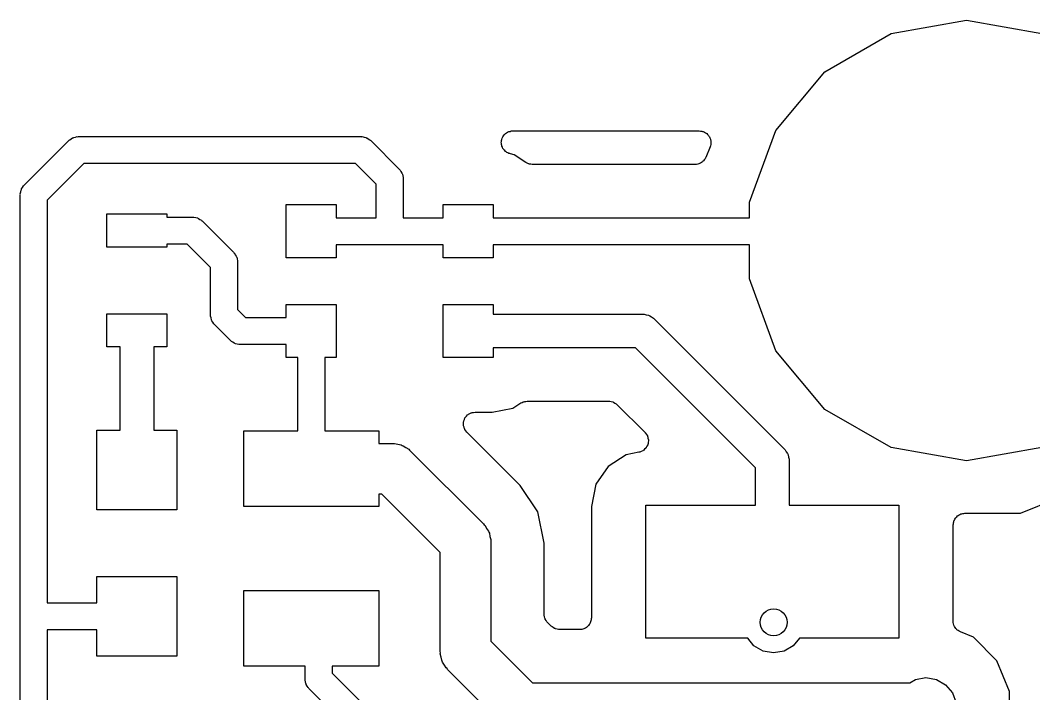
# Model space of a CAD drawing. Extents: x 91.8 to 190.7, y -114.3 to -59.5.
# Drawn here: x 91.93 to 107.16, y -69.58 to -59.46 of the extents above; entities that cross this region are included whole.
import ezdxf

# ---------------------------------------------------------------- set-up
doc = ezdxf.new("R2010")
doc.units = 0
doc.header["$MEASUREMENT"] = 0
doc.layers.add('BLACK', color=7, linetype='CONTINUOUS')

msp = doc.modelspace()

# ---------------------------------------------------------------- linework, layer by layer
at = {"layer": 'Black'}
for p, q in [((105.017, -59.6572), (106.15, -59.4574)), ((106.15, -59.4574), (107.283, -59.6572)), ((104.021, -60.2324), (105.017, -59.6572)), ((103.281, -61.1137), (104.021, -60.2324)), ((92.6924, -61.2411), (92.7141, -61.2258)), ((92.7141, -61.2258), (92.7228, -61.2235)), ((92.7228, -61.2235), (92.7305, -61.2191)), ((92.7305, -61.2191), (92.7567, -61.2144)), ((92.7567, -61.2144), (92.7823, -61.2076)), ((92.7823, -61.2076), (92.7912, -61.2084)), ((92.7912, -61.2084), (92.8, -61.2068)), ((92.8, -61.2068), (93.7, -61.2068)), ((93.7, -61.2068), (97.05, -61.2068)), ((97.05, -61.2068), (97.0588, -61.2084)), ((97.0588, -61.2084), (97.0677, -61.2076)), ((97.0677, -61.2076), (97.0933, -61.2144)), ((97.0933, -61.2144), (97.1195, -61.2191)), ((97.1195, -61.2191), (97.1272, -61.2235)), ((97.1272, -61.2235), (97.1359, -61.2258)), ((97.1359, -61.2258), (97.1576, -61.2411)), ((99.165, -61.2485), (99.1685, -61.2313)), ((99.1685, -61.2313), (99.1754, -61.2201)), ((99.1754, -61.2201), (99.1799, -61.2077)), ((99.1799, -61.2077), (99.1911, -61.1943)), ((99.1911, -61.1943), (99.2003, -61.1793)), ((99.2003, -61.1793), (99.2106, -61.1711)), ((99.2106, -61.1711), (99.219, -61.1611)), ((99.219, -61.1611), (99.2342, -61.1523)), ((99.2342, -61.1523), (99.248, -61.1413)), ((99.248, -61.1413), (99.2604, -61.1372)), ((99.2604, -61.1372), (99.2718, -61.1306)), ((99.2718, -61.1306), (99.2891, -61.1275)), ((99.2891, -61.1275), (99.3057, -61.122)), ((99.3057, -61.122), (99.3189, -61.1223)), ((99.3189, -61.1223), (99.3318, -61.12)), ((99.3318, -61.12), (102.133, -61.12)), ((102.133, -61.12), (102.152, -61.1233)), ((102.152, -61.1233), (102.171, -61.1242)), ((102.171, -61.1242), (102.182, -61.1286)), ((102.182, -61.1286), (102.193, -61.1306)), ((102.193, -61.1306), (102.209, -61.1402)), ((102.209, -61.1402), (102.227, -61.1476)), ((102.227, -61.1476), (102.236, -61.1553)), ((102.236, -61.1553), (102.246, -61.1611)), ((102.246, -61.1611), (102.258, -61.1758)), ((102.258, -61.1758), (102.272, -61.1888)), ((102.272, -61.1888), (102.277, -61.199)), ((102.277, -61.199), (102.285, -61.2077)), ((102.285, -61.2077), (102.291, -61.2258)), ((102.291, -61.2258), (102.3, -61.2429)), ((102.888, -62.1948), (103.281, -61.1137)), ((91.9863, -61.9363), (92.6563, -61.2663)), ((92.6563, -61.2663), (92.6636, -61.2612)), ((92.6636, -61.2612), (92.6694, -61.2543)), ((92.6694, -61.2543), (92.6924, -61.2411)), ((97.1576, -61.2411), (97.1806, -61.2543)), ((97.1806, -61.2543), (97.1864, -61.2612)), ((97.1864, -61.2612), (97.1937, -61.2663)), ((97.1937, -61.2663), (97.6237, -61.6963)), ((99.1564, -61.2911), (99.159, -61.2782)), ((99.159, -61.3084), (99.1564, -61.2911)), ((99.159, -61.265), (99.165, -61.2485)), ((99.159, -61.2782), (99.159, -61.265)), ((99.159, -61.326), (99.159, -61.3084)), ((99.1635, -61.3383), (99.159, -61.326)), ((99.1655, -61.3513), (99.1635, -61.3383)), ((99.1738, -61.3668), (99.1655, -61.3513)), ((99.1799, -61.3832), (99.1738, -61.3668)), ((99.1883, -61.3933), (99.1799, -61.3832)), ((102.295, -61.3628), (102.23, -61.5186)), ((102.299, -61.344), (102.295, -61.3628)), ((102.306, -61.326), (102.299, -61.344)), ((102.3, -61.2429), (102.302, -61.2542)), ((102.302, -61.2542), (102.306, -61.265)), ((102.306, -61.265), (102.306, -61.2842)), ((102.306, -61.2842), (102.308, -61.3033)), ((102.308, -61.3033), (102.306, -61.3145)), ((102.306, -61.3145), (102.306, -61.326)), ((99.1946, -61.4049), (99.1883, -61.3933)), ((99.2077, -61.4165), (99.1946, -61.4049)), ((99.219, -61.4299), (99.2077, -61.4165)), ((99.2304, -61.4365), (99.219, -61.4299)), ((99.2403, -61.4452), (99.2304, -61.4365)), ((99.2566, -61.4516), (99.2403, -61.4452)), ((99.2718, -61.4604), (99.2566, -61.4516)), ((99.2848, -61.4627), (99.2718, -61.4604)), ((99.297, -61.4675), (99.2848, -61.4627)), ((99.3523, -61.4787), (99.297, -61.4675)), ((99.5243, -61.5962), (99.3523, -61.4787)), ((102.22, -61.539), (102.208, -61.5538)), ((102.224, -61.5283), (102.22, -61.539)), ((102.23, -61.5186), (102.224, -61.5283)), ((92.8842, -61.6132), (92.3332, -62.1642)), ((93.7, -61.6132), (92.8842, -61.6132)), ((96.9658, -61.6132), (93.7, -61.6132)), ((97.2768, -61.9242), (96.9658, -61.6132)), ((99.5442, -61.6052), (99.5243, -61.5962)), ((99.5632, -61.6162), (99.5442, -61.6052)), ((99.5718, -61.6177), (99.5632, -61.6162)), ((99.5798, -61.6213), (99.5718, -61.6177)), ((99.6017, -61.623), (99.5798, -61.6213)), ((99.6233, -61.6268), (99.6017, -61.623)), ((102.068, -61.6268), (99.6233, -61.6268)), ((102.079, -61.6248), (102.068, -61.6268)), ((102.091, -61.6253), (102.079, -61.6248)), ((102.109, -61.6196), (102.091, -61.6253)), ((102.128, -61.6162), (102.109, -61.6196)), ((102.138, -61.6105), (102.128, -61.6162)), ((102.149, -61.607), (102.138, -61.6105)), ((102.164, -61.5954), (102.149, -61.607)), ((102.181, -61.5857), (102.164, -61.5954)), ((102.188, -61.577), (102.181, -61.5857)), ((102.197, -61.57), (102.188, -61.577)), ((102.208, -61.5538), (102.197, -61.57)), ((97.6237, -61.6963), (97.6288, -61.7036)), ((97.6288, -61.7036), (97.6357, -61.7094)), ((97.6357, -61.7094), (97.6489, -61.7324)), ((97.6489, -61.7324), (97.6642, -61.7541)), ((97.6642, -61.7541), (97.6665, -61.7628)), ((97.6665, -61.7628), (97.6709, -61.7705)), ((97.6709, -61.7705), (97.6756, -61.7967)), ((97.6756, -61.7967), (97.6824, -61.8223)), ((97.6824, -61.8223), (97.6816, -61.8312)), ((97.6816, -61.8312), (97.6832, -61.84)), ((97.6832, -61.84), (97.6832, -62.4268)), ((91.9435, -62.0028), (91.9458, -61.9941)), ((91.9458, -61.9941), (91.9611, -61.9724)), ((91.9611, -61.9724), (91.9743, -61.9494)), ((91.9743, -61.9494), (91.9812, -61.9436)), ((91.9812, -61.9436), (91.9863, -61.9363)), ((97.2768, -62.4268), (97.2768, -61.9242)), ((91.9268, -62.08), (91.9284, -62.0712)), ((91.9268, -68.41), (91.9268, -62.08)), ((91.9276, -62.0623), (91.9344, -62.0367)), ((91.9284, -62.0712), (91.9276, -62.0623)), ((91.9344, -62.0367), (91.9391, -62.0105)), ((91.9391, -62.0105), (91.9435, -62.0028)), ((92.3332, -62.1642), (92.3332, -68.2168)), ((95.925, -63.03), (95.925, -62.23)), ((95.925, -62.23), (96.675, -62.23)), ((96.675, -62.23), (96.675, -62.4268)), ((98.285, -62.4268), (98.285, -62.23)), ((98.285, -62.23), (99.035, -62.23)), ((99.035, -62.23), (99.035, -62.4268)), ((102.888, -62.4268), (102.888, -62.1948)), ((93.23, -62.87), (93.23, -62.37)), ((93.23, -62.37), (94.13, -62.37)), ((94.13, -62.37), (94.13, -62.4168)), ((94.13, -62.4168), (94.52, -62.4168)), ((94.52, -62.4168), (94.5288, -62.4184)), ((94.5288, -62.4184), (94.5377, -62.4176)), ((94.5377, -62.4176), (94.5633, -62.4244)), ((94.5633, -62.4244), (94.5895, -62.4291)), ((94.5895, -62.4291), (94.5972, -62.4335)), ((94.5972, -62.4335), (94.6059, -62.4358)), ((94.6059, -62.4358), (94.6276, -62.4511)), ((94.6276, -62.4511), (94.6506, -62.4643)), ((96.675, -62.4268), (97.2768, -62.4268)), ((97.6832, -62.4268), (98.285, -62.4268)), ((99.035, -62.4268), (102.888, -62.4268)), ((94.6506, -62.4643), (94.6564, -62.4712)), ((94.6564, -62.4712), (94.6637, -62.4763)), ((94.6637, -62.4763), (95.1337, -62.9463)), ((94.13, -62.87), (93.23, -62.87)), ((94.4358, -62.8232), (94.13, -62.8232)), ((94.13, -62.8232), (94.13, -62.87)), ((94.7868, -63.1742), (94.4358, -62.8232)), ((97.48, -62.8332), (96.675, -62.8332)), ((96.675, -62.8332), (96.675, -63.03)), ((98.285, -62.8332), (97.48, -62.8332)), ((98.285, -63.03), (98.285, -62.8332)), ((102.888, -62.8332), (99.035, -62.8332)), ((99.035, -62.8332), (99.035, -63.03)), ((102.888, -63.3452), (102.888, -62.8332)), ((95.1337, -62.9463), (95.1388, -62.9536)), ((95.1388, -62.9536), (95.1457, -62.9594)), ((95.1457, -62.9594), (95.1589, -62.9824)), ((95.1589, -62.9824), (95.1742, -63.0041)), ((95.1742, -63.0041), (95.1765, -63.0128)), ((95.1765, -63.0128), (95.1809, -63.0205)), ((95.1809, -63.0205), (95.1856, -63.0467)), ((95.1856, -63.0467), (95.1924, -63.0723)), ((96.675, -63.03), (95.925, -63.03)), ((99.035, -63.03), (98.285, -63.03)), ((94.7868, -63.89), (94.7868, -63.1742)), ((95.1924, -63.0723), (95.1916, -63.0812)), ((95.1916, -63.0812), (95.1932, -63.09)), ((95.1932, -63.09), (95.1932, -63.8058)), ((103.281, -64.4263), (102.888, -63.3452)), ((95.1932, -63.8058), (95.3142, -63.9268)), ((95.925, -63.9268), (95.925, -63.73)), ((95.925, -63.73), (96.675, -63.73)), ((96.675, -63.73), (96.675, -64.53)), ((98.285, -64.53), (98.285, -63.73)), ((98.285, -63.73), (99.035, -63.73)), ((99.035, -63.73), (99.035, -63.876)), ((93.23, -64.37), (93.23, -63.87)), ((93.23, -63.87), (93.6355, -63.87)), ((93.6355, -63.87), (93.6359, -63.8699)), ((93.6359, -63.8699), (93.7241, -63.8699)), ((93.7241, -63.8699), (93.7245, -63.87)), ((93.7245, -63.87), (94.13, -63.87)), ((94.13, -63.87), (94.13, -64.37)), ((94.7884, -63.8988), (94.7868, -63.89)), ((94.7876, -63.9077), (94.7884, -63.8988)), ((94.7944, -63.9333), (94.7876, -63.9077)), ((94.7991, -63.9595), (94.7944, -63.9333)), ((94.8035, -63.9672), (94.7991, -63.9595)), ((94.8058, -63.9759), (94.8035, -63.9672)), ((94.8211, -63.9976), (94.8058, -63.9759)), ((95.3142, -63.9268), (95.925, -63.9268)), ((99.035, -63.876), (101.28, -63.876)), ((101.28, -63.876), (101.291, -63.8779)), ((101.291, -63.8779), (101.302, -63.877)), ((101.302, -63.877), (101.334, -63.8856)), ((101.334, -63.8856), (101.367, -63.8913)), ((101.367, -63.8913), (101.377, -63.8969)), ((101.377, -63.8969), (101.387, -63.8998)), ((101.387, -63.8998), (101.415, -63.9188)), ((101.415, -63.9188), (101.443, -63.9354)), ((101.443, -63.9354), (101.45, -63.944)), ((101.45, -63.944), (101.46, -63.9504)), ((101.46, -63.9504), (103.41, -65.9004)), ((94.8343, -64.0206), (94.8211, -63.9976)), ((94.8412, -64.0264), (94.8343, -64.0206)), ((94.8463, -64.0337), (94.8412, -64.0264)), ((95.0863, -64.2737), (94.8463, -64.0337)), ((95.0936, -64.2788), (95.0863, -64.2737)), ((95.0994, -64.2857), (95.0936, -64.2788)), ((93.426, -64.37), (93.23, -64.37)), ((93.426, -65.62), (93.426, -64.37)), ((94.13, -64.37), (93.934, -64.37)), ((93.934, -64.37), (93.934, -65.62)), ((95.1224, -64.2989), (95.0994, -64.2857)), ((95.1441, -64.3142), (95.1224, -64.2989)), ((95.1528, -64.3165), (95.1441, -64.3142)), ((95.1605, -64.3209), (95.1528, -64.3165)), ((95.1867, -64.3256), (95.1605, -64.3209)), ((95.2123, -64.3324), (95.1867, -64.3256)), ((95.2212, -64.3316), (95.2123, -64.3324)), ((95.23, -64.3332), (95.2212, -64.3316)), ((95.925, -64.3332), (95.23, -64.3332)), ((95.925, -64.53), (95.925, -64.3332)), ((101.175, -64.384), (99.035, -64.384)), ((99.035, -64.384), (99.035, -64.53)), ((102.976, -66.1852), (101.175, -64.384)), ((104.021, -65.3076), (103.281, -64.4263)), ((96.0968, -64.53), (95.925, -64.53)), ((96.0968, -65.63), (96.0968, -64.53)), ((96.675, -64.53), (96.5032, -64.53)), ((96.5032, -64.53), (96.5032, -65.63)), ((99.035, -64.53), (98.285, -64.53)), ((99.4704, -65.2044), (99.4874, -65.1946)), ((99.4874, -65.1946), (99.4983, -65.1926)), ((99.4983, -65.1926), (99.5086, -65.1883)), ((99.5086, -65.1883), (99.5281, -65.1874)), ((99.5281, -65.1874), (99.5474, -65.184)), ((99.5474, -65.184), (100.771, -65.184)), ((100.771, -65.184), (100.778, -65.1853)), ((100.778, -65.1853), (100.786, -65.1847)), ((100.786, -65.1847), (100.808, -65.1906)), ((100.808, -65.1906), (100.831, -65.1946)), ((100.831, -65.1946), (100.837, -65.1984)), ((99.0186, -65.3491), (99.3304, -65.2905)), ((99.3304, -65.2905), (99.4524, -65.2119)), ((99.4524, -65.2119), (99.4704, -65.2044)), ((100.837, -65.1984), (100.845, -65.2004)), ((100.845, -65.2004), (100.864, -65.2136)), ((100.864, -65.2136), (100.884, -65.2251)), ((100.884, -65.2251), (100.888, -65.231)), ((100.888, -65.231), (100.895, -65.2354)), ((100.895, -65.2354), (101.317, -65.6572)), ((105.017, -65.8828), (104.021, -65.3076)), ((98.5902, -65.4941), (98.5928, -65.4869)), ((98.5902, -65.5171), (98.5902, -65.4941)), ((98.5928, -65.4869), (98.5935, -65.4792)), ((98.5935, -65.4792), (98.6032, -65.4584)), ((98.6032, -65.4584), (98.611, -65.4369)), ((98.611, -65.4369), (98.616, -65.4309)), ((98.616, -65.4309), (98.6192, -65.4239)), ((98.6192, -65.4239), (98.6354, -65.4077)), ((98.6354, -65.4077), (98.6502, -65.3902)), ((98.6502, -65.3902), (98.6569, -65.3863)), ((98.6569, -65.3863), (98.6623, -65.3808)), ((98.6623, -65.3808), (98.6831, -65.3712)), ((98.6831, -65.3712), (98.703, -65.3597)), ((98.703, -65.3597), (98.7106, -65.3584)), ((98.7106, -65.3584), (98.7176, -65.3551)), ((98.7176, -65.3551), (98.7404, -65.3531)), ((98.7404, -65.3531), (98.763, -65.3491)), ((98.763, -65.3491), (99.0186, -65.3491)), ((93.08, -66.82), (93.08, -65.62)), ((93.08, -65.62), (93.426, -65.62)), ((93.934, -65.62), (94.28, -65.62)), ((94.28, -65.62), (94.28, -66.82)), ((95.285, -66.77), (95.285, -65.63)), ((95.285, -65.63), (96.0968, -65.63)), ((96.5032, -65.63), (97.315, -65.63)), ((97.315, -65.63), (97.315, -65.819)), ((98.5882, -65.5399), (98.5902, -65.5171)), ((98.5902, -65.5474), (98.5882, -65.5399)), ((98.5902, -65.5551), (98.5902, -65.5474)), ((98.598, -65.5766), (98.5902, -65.5551)), ((98.6039, -65.5988), (98.598, -65.5766)), ((98.6084, -65.6051), (98.6039, -65.5988)), ((98.611, -65.6124), (98.6084, -65.6051)), ((98.6257, -65.6299), (98.611, -65.6124)), ((98.6389, -65.6487), (98.6257, -65.6299)), ((99.4429, -66.4527), (98.6389, -65.6487)), ((101.317, -65.6572), (101.32, -65.6627)), ((101.32, -65.6627), (101.326, -65.6669)), ((101.326, -65.6669), (101.338, -65.6875)), ((101.338, -65.6875), (101.352, -65.7071)), ((101.352, -65.7071), (101.353, -65.7136)), ((101.353, -65.7136), (101.357, -65.7194)), ((101.357, -65.7194), (101.361, -65.7429)), ((101.361, -65.7429), (101.367, -65.766)), ((101.364, -65.8029), (101.362, -65.8267)), ((101.368, -65.7793), (101.364, -65.8029)), ((101.367, -65.766), (101.367, -65.7727)), ((101.367, -65.7727), (101.368, -65.7793)), ((97.315, -65.819), (97.52, -65.819)), ((97.52, -65.819), (97.5365, -65.8219)), ((97.5365, -65.8219), (97.5532, -65.8204)), ((97.5532, -65.8204), (97.6013, -65.8333)), ((97.6013, -65.8333), (97.6503, -65.842)), ((97.6503, -65.842), (97.6648, -65.8504)), ((97.6648, -65.8504), (97.681, -65.8547)), ((97.681, -65.8547), (97.7218, -65.8832)), ((97.7218, -65.8832), (97.7649, -65.9081)), ((97.7649, -65.9081), (97.7757, -65.921)), ((97.7757, -65.921), (97.7894, -65.9306)), ((97.7894, -65.9306), (98.8894, -67.0306)), ((101.225, -65.9537), (101.035, -65.9895)), ((101.231, -65.9514), (101.225, -65.9537)), ((101.238, -65.9508), (101.231, -65.9514)), ((101.26, -65.9407), (101.238, -65.9508)), ((101.282, -65.9322), (101.26, -65.9407)), ((101.287, -65.9279), (101.282, -65.9322)), ((101.293, -65.925), (101.287, -65.9279)), ((101.31, -65.9081), (101.293, -65.925)), ((101.328, -65.8925), (101.31, -65.9081)), ((101.332, -65.8867), (101.328, -65.8925)), ((101.336, -65.8819), (101.332, -65.8867)), ((101.346, -65.8603), (101.336, -65.8819)), ((101.358, -65.8394), (101.346, -65.8603)), ((101.359, -65.8328), (101.358, -65.8394)), ((101.362, -65.8267), (101.359, -65.8328)), ((103.41, -65.9004), (103.416, -65.9095)), ((103.416, -65.9095), (103.425, -65.9167)), ((103.425, -65.9167), (103.441, -65.9455)), ((103.441, -65.9455), (103.46, -65.9727)), ((106.15, -66.0826), (105.017, -65.8828)), ((107.283, -65.8828), (106.15, -66.0826)), ((101.035, -65.9895), (100.761, -66.1654)), ((103.46, -65.9727), (103.463, -65.9834)), ((103.463, -65.9834), (103.469, -65.9931)), ((103.469, -65.9931), (103.474, -66.0258)), ((103.474, -66.0258), (103.483, -66.0579)), ((103.483, -66.0579), (103.482, -66.069)), ((103.482, -66.069), (103.484, -66.08)), ((103.484, -66.08), (103.484, -66.75)), ((100.761, -66.1654), (100.579, -66.4327)), ((102.976, -66.75), (102.976, -66.1852)), ((106.962, -66.8707), (108.487, -66.2405)), ((99.7079, -66.8494), (99.4429, -66.4527)), ((100.579, -66.4327), (100.511, -66.7676)), ((97.3622, -66.581), (97.315, -66.581)), ((97.315, -66.581), (97.315, -66.77)), ((98.239, -67.4578), (97.3622, -66.581)), ((94.28, -66.82), (93.08, -66.82)), ((97.315, -66.77), (95.285, -66.77)), ((99.801, -67.3173), (99.7079, -66.8494)), ((100.511, -66.7676), (100.511, -68.4435)), ((101.33, -68.75), (101.33, -66.75)), ((101.33, -66.75), (102.976, -66.75)), ((103.484, -66.75), (105.13, -66.75)), ((105.13, -66.75), (105.13, -68.75)), ((106.11, -66.8726), (106.125, -66.87)), ((106.125, -66.87), (106.962, -66.8707)), ((105.952, -67.0149), (105.957, -67.0005)), ((105.952, -67.0303), (105.952, -67.0149)), ((105.957, -67.0005), (105.96, -66.9855)), ((105.96, -66.9855), (105.967, -66.9721)), ((105.967, -66.9721), (105.973, -66.9576)), ((105.973, -66.9576), (105.983, -66.9459)), ((105.983, -66.9459), (105.99, -66.9327)), ((105.99, -66.9327), (106.002, -66.9228)), ((106.002, -66.9228), (106.012, -66.9109)), ((106.012, -66.9109), (106.025, -66.9033)), ((106.025, -66.9033), (106.037, -66.8935)), ((106.037, -66.8935), (106.051, -66.8882)), ((106.051, -66.8882), (106.065, -66.8805)), ((106.065, -66.8805), (106.08, -66.8779)), ((106.08, -66.8779), (106.094, -66.8726)), ((106.094, -66.8726), (106.11, -66.8726)), ((98.8894, -67.0306), (98.899, -67.0443)), ((98.899, -67.0443), (98.9119, -67.0551)), ((98.9119, -67.0551), (98.9368, -67.0982)), ((98.9368, -67.0982), (98.9653, -67.139)), ((98.9653, -67.139), (98.9696, -67.1552)), ((98.9696, -67.1552), (98.978, -67.1697)), ((98.978, -67.1697), (98.9867, -67.2187)), ((105.949, -67.0455), (105.952, -67.0303)), ((105.949, -68.4914), (105.949, -67.0455)), ((98.9867, -67.2187), (98.9995, -67.2668)), ((98.9995, -67.2668), (98.9981, -67.2835)), ((98.9981, -67.2835), (99.001, -67.3)), ((99.001, -67.3), (99.001, -68.7922)), ((99.801, -68.3881), (99.801, -67.3173)), ((98.239, -68.95), (98.239, -67.4578)), ((93.08, -68.2168), (93.08, -67.82)), ((93.08, -67.82), (94.28, -67.82)), ((94.28, -67.82), (94.28, -69.02)), ((95.285, -69.17), (95.285, -68.03)), ((95.285, -68.03), (97.315, -68.03)), ((97.315, -68.03), (97.315, -69.17)), ((92.3332, -68.2168), (93.08, -68.2168)), ((99.8023, -68.3957), (99.801, -68.3881)), ((91.9268, -70.21), (91.9268, -68.41)), ((99.8017, -68.4034), (99.8023, -68.3957)), ((99.8076, -68.4256), (99.8017, -68.4034)), ((99.8116, -68.4481), (99.8076, -68.4256)), ((99.8154, -68.4548), (99.8116, -68.4481)), ((99.8174, -68.4623), (99.8154, -68.4548)), ((99.8306, -68.4811), (99.8174, -68.4623)), ((99.8421, -68.5009), (99.8306, -68.4811)), ((99.848, -68.5059), (99.8421, -68.5009)), ((99.8524, -68.5122), (99.848, -68.5059)), ((99.9078, -68.5676), (99.8524, -68.5122)), ((100.478, -68.543), (100.47, -68.5563)), ((100.487, -68.5312), (100.478, -68.543)), ((100.493, -68.5168), (100.487, -68.5312)), ((100.5, -68.5035), (100.493, -68.5168)), ((100.503, -68.4884), (100.5, -68.5035)), ((100.508, -68.474), (100.503, -68.4884)), ((100.511, -68.4435), (100.508, -68.4586)), ((100.508, -68.4586), (100.508, -68.474)), ((105.951, -68.5027), (105.949, -68.4914)), ((105.951, -68.5142), (105.951, -68.5027)), ((105.956, -68.5325), (105.951, -68.5142)), ((105.96, -68.5515), (105.956, -68.5325)), ((93.08, -68.6232), (92.3332, -68.6232)), ((92.3332, -68.6232), (92.3332, -70.1258)), ((93.08, -69.02), (93.08, -68.6232)), ((99.9141, -68.572), (99.9078, -68.5676)), ((99.9191, -68.5779), (99.9141, -68.572)), ((99.9389, -68.5894), (99.9191, -68.5779)), ((99.9577, -68.6026), (99.9389, -68.5894)), ((99.9652, -68.6046), (99.9577, -68.6026)), ((99.9719, -68.6084), (99.9652, -68.6046)), ((99.9944, -68.6124), (99.9719, -68.6084)), ((100.017, -68.6183), (99.9944, -68.6124)), ((100.024, -68.6177), (100.017, -68.6183)), ((100.032, -68.619), (100.024, -68.6177)), ((100.335, -68.619), (100.032, -68.619)), ((100.351, -68.6163), (100.335, -68.619)), ((100.366, -68.6163), (100.351, -68.6163)), ((100.38, -68.6111), (100.366, -68.6163)), ((100.395, -68.6084), (100.38, -68.6111)), ((100.409, -68.6007), (100.395, -68.6084)), ((100.423, -68.5955), (100.409, -68.6007)), ((100.435, -68.5856), (100.423, -68.5955)), ((100.448, -68.5779), (100.435, -68.5856)), ((100.458, -68.5662), (100.448, -68.5779)), ((100.47, -68.5563), (100.458, -68.5662)), ((105.965, -68.5614), (105.96, -68.5515)), ((105.969, -68.5723), (105.965, -68.5614)), ((105.981, -68.5876), (105.969, -68.5723)), ((105.99, -68.6043), (105.981, -68.5876)), ((105.999, -68.6116), (105.99, -68.6043)), ((106.006, -68.6207), (105.999, -68.6116)), ((106.022, -68.6311), (106.006, -68.6207)), ((106.037, -68.6434), (106.022, -68.6311)), ((106.048, -68.6474), (106.037, -68.6434)), ((106.057, -68.6535), (106.048, -68.6474)), ((106.253, -68.7348), (106.057, -68.6535)), ((99.001, -68.7922), (99.6278, -69.419)), ((102.861, -68.75), (101.33, -68.75)), ((102.955, -68.8616), (102.861, -68.75)), ((103.639, -68.75), (103.545, -68.8616)), ((105.13, -68.75), (103.639, -68.75)), ((106.606, -69.0888), (106.253, -68.7348)), ((98.2419, -68.9665), (98.239, -68.95)), ((98.2404, -68.9832), (98.2419, -68.9665)), ((98.2533, -69.0313), (98.2404, -68.9832)), ((103.093, -68.9413), (102.955, -68.8616)), ((103.25, -68.9689), (103.093, -68.9413)), ((103.407, -68.9413), (103.25, -68.9689)), ((103.545, -68.8616), (103.407, -68.9413)), ((94.28, -69.02), (93.08, -69.02)), ((98.262, -69.0803), (98.2533, -69.0313)), ((98.2704, -69.0948), (98.262, -69.0803)), ((98.2747, -69.111), (98.2704, -69.0948)), ((98.3032, -69.1518), (98.2747, -69.111)), ((98.3281, -69.1949), (98.3032, -69.1518)), ((106.797, -69.551), (106.606, -69.0888)), ((96.2068, -69.17), (95.285, -69.17)), ((96.2068, -69.36), (96.2068, -69.17)), ((97.315, -69.17), (96.6132, -69.17)), ((96.6132, -69.17), (96.6132, -69.2758)), ((96.6132, -69.2758), (97.2641, -69.9268)), ((98.341, -69.2057), (98.3281, -69.1949)), ((98.3506, -69.2194), (98.341, -69.2057)), ((99.2006, -70.0694), (98.3506, -69.2194)), ((96.2084, -69.3688), (96.2068, -69.36)), ((96.2076, -69.3777), (96.2084, -69.3688)), ((96.2144, -69.4033), (96.2076, -69.3777)), ((96.2191, -69.4295), (96.2144, -69.4033)), ((96.2235, -69.4372), (96.2191, -69.4295)), ((96.2258, -69.4459), (96.2235, -69.4372)), ((96.2411, -69.4676), (96.2258, -69.4459)), ((99.6278, -69.419), (105.296, -69.419)), ((105.296, -69.419), (105.383, -69.3687)), ((105.383, -69.3687), (105.54, -69.3411)), ((105.54, -69.3411), (105.697, -69.3687)), ((105.697, -69.3687), (105.835, -69.4484)), ((105.835, -69.4484), (105.937, -69.5705)), ((96.2543, -69.4906), (96.2411, -69.4676)), ((96.2612, -69.4964), (96.2543, -69.4906)), ((96.2663, -69.5037), (96.2612, -69.4964)), ((96.9807, -70.2181), (96.2663, -69.5037)), ((105.937, -69.5705), (105.992, -69.7203)), ((106.797, -70.0512), (106.797, -69.551))]:
    msp.add_line(p, q, dxfattribs=at)
msp.add_circle((103.25, -68.51), 0.2032, dxfattribs=at)

doc.saveas('drawing.dxf')
